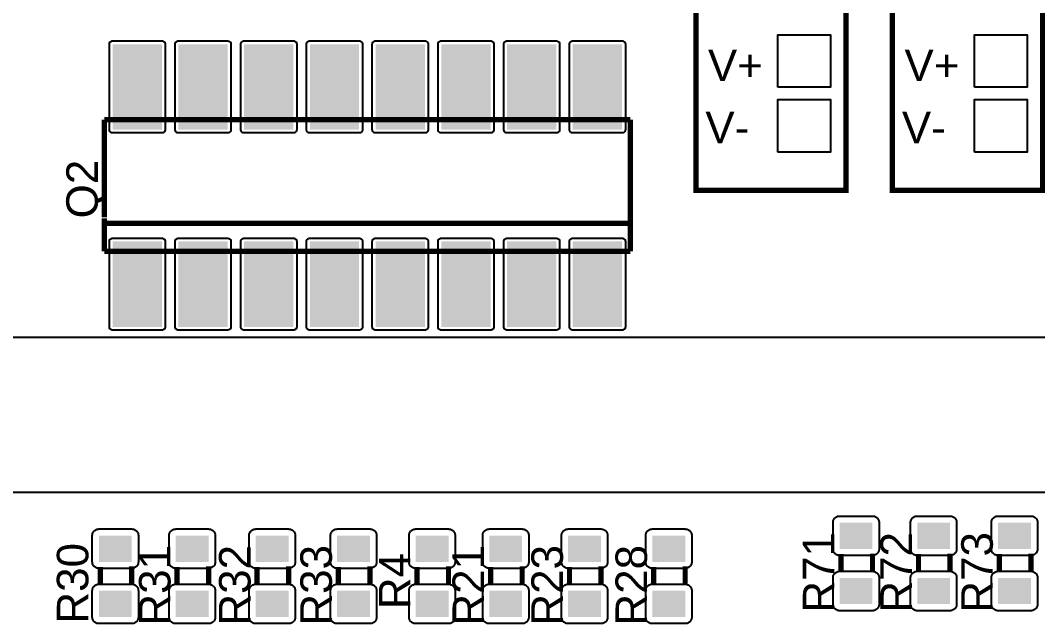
# Model space of a CAD drawing. Header units: inches. Extents: x -3.26 to 3.25, y -2.28 to 2.27.
# Drawn here: x -0.541 to 1.006, y 0.019 to 0.937 of the extents above; entities that cross this region are included whole.
import ezdxf

# ---------------------------------------------------------------- set-up
doc = ezdxf.new("R2010")
doc.units = ezdxf.units.IN
doc.layers.get('0').update_dxf_attribs({"linetype": 'CONTINUOUS'})

# ---------------------------------------------------------------- blocks, each defined once
blk = doc.blocks.new('RPAD')
blk.add_trace([(-0.5, -0.5), (-0.5, 0.5), (0.5, -0.5), (0.5, 0.5)])

msp = doc.modelspace()

# ---------------------------------------------------------------- linework, layer by layer
at = {"const_width": 0.008}
for points in [[(0.486598, 0.678343), (0.714945, 0.678343), (0.714945, 1.660909), (0.486598, 1.660909), (0.486598, 0.678343)], [(0.486598, 0.678343), (0.714945, 0.678343), (0.714945, 1.660909), (0.486598, 1.660909), (0.486598, 0.678343)], [(0.486598, 0.678343), (0.714945, 0.678343), (0.714945, 1.660909), (0.486598, 1.660909), (0.486598, 0.678343)], [(0.785598, 0.678343), (1.013945, 0.678343), (1.013945, 1.660909), (0.785598, 1.660909), (0.785598, 0.678343)], [(0.785598, 0.678343), (1.013945, 0.678343), (1.013945, 1.660909), (0.785598, 1.660909), (0.785598, 0.678343)], [(0.785598, 0.678343), (1.013945, 0.678343), (1.013945, 1.660909), (0.785598, 1.660909), (0.785598, 0.678343)], [(-0.413157, 0.637388), (-0.413157, 0.785813)], [(0.386843, 0.785813), (-0.413157, 0.785813)], [(-0.413157, 0.637388), (-0.413157, 0.785813)], [(0.386843, 0.785813), (-0.413157, 0.785813)], [(-0.413157, 0.637388), (-0.413157, 0.785813)], [(0.386843, 0.785813), (-0.413157, 0.785813)], [(0.386843, 0.585813), (0.386843, 0.785813)], [(0.386843, 0.585813), (0.386843, 0.785813)], [(0.386843, 0.585813), (0.386843, 0.785813)], [(-0.413157, 0.585813), (-0.413157, 0.635813)], [(-0.413157, 0.585813), (-0.413157, 0.635813)], [(-0.413157, 0.585813), (-0.413157, 0.635813)], [(0.39078, 0.628333), (-0.40922, 0.628333)], [(0.39078, 0.628333), (-0.40922, 0.628333)], [(0.39078, 0.628333), (-0.40922, 0.628333)], [(-0.413157, 0.585813), (0.386843, 0.585813)], [(-0.413157, 0.585813), (0.386843, 0.585813)], [(-0.413157, 0.585813), (0.386843, 0.585813)], [(0.70722, 0.098142), (0.70722, 0.125142)], [(0.70722, 0.098142), (0.70722, 0.125142)], [(0.70722, 0.098142), (0.70722, 0.125142)], [(0.75522, 0.098142), (0.75522, 0.126142)], [(0.75522, 0.098142), (0.75522, 0.126142)], [(0.75522, 0.098142), (0.75522, 0.126142)], [(0.82522, 0.098142), (0.82522, 0.125142)], [(0.82522, 0.098142), (0.82522, 0.125142)], [(0.82522, 0.098142), (0.82522, 0.125142)], [(0.87322, 0.098142), (0.87322, 0.126142)], [(0.87322, 0.098142), (0.87322, 0.126142)], [(0.87322, 0.098142), (0.87322, 0.126142)], [(0.94822, 0.098142), (0.94822, 0.125142)], [(0.94822, 0.098142), (0.94822, 0.125142)], [(0.94822, 0.098142), (0.94822, 0.125142)], [(0.99622, 0.098142), (0.99622, 0.126142)], [(0.99622, 0.098142), (0.99622, 0.126142)], [(0.99622, 0.098142), (0.99622, 0.126142)], [(-0.419559, 0.078457), (-0.419559, 0.105457)], [(-0.419559, 0.078457), (-0.419559, 0.105457)], [(-0.419559, 0.078457), (-0.419559, 0.105457)], [(-0.371559, 0.078457), (-0.371559, 0.106457)], [(-0.371559, 0.078457), (-0.371559, 0.106457)], [(-0.371559, 0.078457), (-0.371559, 0.106457)], [(-0.302646, 0.078457), (-0.302646, 0.105457)], [(-0.302646, 0.078457), (-0.302646, 0.105457)], [(-0.302646, 0.078457), (-0.302646, 0.105457)], [(-0.254646, 0.078457), (-0.254646, 0.106457)], [(-0.254646, 0.078457), (-0.254646, 0.106457)], [(-0.254646, 0.078457), (-0.254646, 0.106457)], [(-0.180921, 0.078457), (-0.180921, 0.105457)], [(-0.180921, 0.078457), (-0.180921, 0.105457)], [(-0.180921, 0.078457), (-0.180921, 0.105457)], [(-0.132921, 0.078457), (-0.132921, 0.106457)], [(-0.132921, 0.078457), (-0.132921, 0.106457)], [(-0.132921, 0.078457), (-0.132921, 0.106457)], [(-0.057134, 0.078457), (-0.057134, 0.105457)], [(-0.057134, 0.078457), (-0.057134, 0.105457)], [(-0.057134, 0.078457), (-0.057134, 0.105457)], [(-0.009134, 0.078457), (-0.009134, 0.106457)], [(-0.009134, 0.078457), (-0.009134, 0.106457)], [(-0.009134, 0.078457), (-0.009134, 0.106457)], [(0.062291, 0.078457), (0.062291, 0.105457)], [(0.062291, 0.078457), (0.062291, 0.105457)], [(0.062291, 0.078457), (0.062291, 0.105457)], [(0.110291, 0.078457), (0.110291, 0.106457)], [(0.110291, 0.078457), (0.110291, 0.106457)], [(0.110291, 0.078457), (0.110291, 0.106457)], [(0.174291, 0.078457), (0.174291, 0.105457)], [(0.174291, 0.078457), (0.174291, 0.105457)], [(0.174291, 0.078457), (0.174291, 0.105457)], [(0.222291, 0.078457), (0.222291, 0.106457)], [(0.222291, 0.078457), (0.222291, 0.106457)], [(0.222291, 0.078457), (0.222291, 0.106457)], [(0.294291, 0.078457), (0.294291, 0.105457)], [(0.294291, 0.078457), (0.294291, 0.105457)], [(0.294291, 0.078457), (0.294291, 0.105457)], [(0.342291, 0.078457), (0.342291, 0.106457)], [(0.342291, 0.078457), (0.342291, 0.106457)], [(0.342291, 0.078457), (0.342291, 0.106457)], [(0.422291, 0.078457), (0.422291, 0.105457)], [(0.422291, 0.078457), (0.422291, 0.105457)], [(0.422291, 0.078457), (0.422291, 0.105457)], [(0.470291, 0.078457), (0.470291, 0.106457)], [(0.470291, 0.078457), (0.470291, 0.106457)], [(0.470291, 0.078457), (0.470291, 0.106457)]]:
    msp.add_lwpolyline(points, dxfattribs=at)
for points in [[(0.611339, 0.835193), (0.611339, 0.915193), (0.691339, 0.915193), (0.691339, 0.835193), (0.611339, 0.835193)], [(0.910339, 0.835193), (0.910339, 0.915193), (0.990339, 0.915193), (0.990339, 0.835193), (0.910339, 0.835193)], [(-0.400657, 0.905813), (-0.325657, 0.905813), (-0.324635, 0.905713), (-0.32369, 0.905427), (-0.322839, 0.904972), (-0.322103, 0.904368), (-0.321498, 0.903631), (-0.321043, 0.902781), (-0.320757, 0.901835), (-0.320657, 0.900813), (-0.320657, 0.770813), (-0.320757, 0.769791), (-0.321043, 0.768845), (-0.321498, 0.767995), (-0.322103, 0.767258), (-0.322839, 0.766654), (-0.32369, 0.766199), (-0.324635, 0.765913), (-0.325657, 0.765813), (-0.400657, 0.765813), (-0.40168, 0.765913), (-0.402625, 0.766199), (-0.403476, 0.766654), (-0.404212, 0.767258), (-0.404817, 0.767995), (-0.405272, 0.768845), (-0.405558, 0.769791), (-0.405657, 0.770813), (-0.405657, 0.900813), (-0.405558, 0.901835), (-0.405272, 0.902781), (-0.404817, 0.903631), (-0.404212, 0.904368), (-0.403476, 0.904972), (-0.402625, 0.905427), (-0.40168, 0.905713), (-0.400657, 0.905813)], [(-0.300657, 0.905813), (-0.225657, 0.905813), (-0.224635, 0.905713), (-0.22369, 0.905427), (-0.222839, 0.904972), (-0.222103, 0.904368), (-0.221498, 0.903631), (-0.221043, 0.902781), (-0.220757, 0.901835), (-0.220657, 0.900813), (-0.220657, 0.770813), (-0.220757, 0.769791), (-0.221043, 0.768845), (-0.221498, 0.767995), (-0.222103, 0.767258), (-0.222839, 0.766654), (-0.22369, 0.766199), (-0.224635, 0.765913), (-0.225657, 0.765813), (-0.300657, 0.765813), (-0.30168, 0.765913), (-0.302625, 0.766199), (-0.303476, 0.766654), (-0.304212, 0.767258), (-0.304817, 0.767995), (-0.305272, 0.768845), (-0.305558, 0.769791), (-0.305657, 0.770813), (-0.305657, 0.900813), (-0.305558, 0.901835), (-0.305272, 0.902781), (-0.304817, 0.903631), (-0.304212, 0.904368), (-0.303476, 0.904972), (-0.302625, 0.905427), (-0.30168, 0.905713), (-0.300657, 0.905813)], [(-0.200657, 0.905813), (-0.125657, 0.905813), (-0.124635, 0.905713), (-0.12369, 0.905427), (-0.122839, 0.904972), (-0.122103, 0.904368), (-0.121498, 0.903631), (-0.121043, 0.902781), (-0.120757, 0.901835), (-0.120657, 0.900813), (-0.120657, 0.770813), (-0.120757, 0.769791), (-0.121043, 0.768845), (-0.121498, 0.767995), (-0.122103, 0.767258), (-0.122839, 0.766654), (-0.12369, 0.766199), (-0.124635, 0.765913), (-0.125657, 0.765813), (-0.200657, 0.765813), (-0.20168, 0.765913), (-0.202625, 0.766199), (-0.203476, 0.766654), (-0.204212, 0.767258), (-0.204817, 0.767995), (-0.205272, 0.768845), (-0.205558, 0.769791), (-0.205657, 0.770813), (-0.205657, 0.900813), (-0.205558, 0.901835), (-0.205272, 0.902781), (-0.204817, 0.903631), (-0.204212, 0.904368), (-0.203476, 0.904972), (-0.202625, 0.905427), (-0.20168, 0.905713), (-0.200657, 0.905813)], [(-0.100657, 0.905813), (-0.025657, 0.905813), (-0.024635, 0.905713), (-0.02369, 0.905427), (-0.022839, 0.904972), (-0.022103, 0.904368), (-0.021498, 0.903631), (-0.021043, 0.902781), (-0.020757, 0.901835), (-0.020657, 0.900813), (-0.020657, 0.770813), (-0.020757, 0.769791), (-0.021043, 0.768845), (-0.021498, 0.767995), (-0.022103, 0.767258), (-0.022839, 0.766654), (-0.02369, 0.766199), (-0.024635, 0.765913), (-0.025657, 0.765813), (-0.100657, 0.765813), (-0.10168, 0.765913), (-0.102625, 0.766199), (-0.103476, 0.766654), (-0.104212, 0.767258), (-0.104817, 0.767995), (-0.105272, 0.768845), (-0.105558, 0.769791), (-0.105657, 0.770813), (-0.105657, 0.900813), (-0.105558, 0.901835), (-0.105272, 0.902781), (-0.104817, 0.903631), (-0.104212, 0.904368), (-0.103476, 0.904972), (-0.102625, 0.905427), (-0.10168, 0.905713), (-0.100657, 0.905813)], [(-0.000657, 0.905813), (0.074343, 0.905813), (0.075365, 0.905713), (0.07631, 0.905427), (0.077161, 0.904972), (0.077897, 0.904368), (0.078502, 0.903631), (0.078957, 0.902781), (0.079243, 0.901835), (0.079343, 0.900813), (0.079343, 0.770813), (0.079243, 0.769791), (0.078957, 0.768845), (0.078502, 0.767995), (0.077897, 0.767258), (0.077161, 0.766654), (0.07631, 0.766199), (0.075365, 0.765913), (0.074343, 0.765813), (-0.000657, 0.765813), (-0.00168, 0.765913), (-0.002625, 0.766199), (-0.003476, 0.766654), (-0.004212, 0.767258), (-0.004817, 0.767995), (-0.005272, 0.768845), (-0.005558, 0.769791), (-0.005657, 0.770813), (-0.005657, 0.900813), (-0.005558, 0.901835), (-0.005272, 0.902781), (-0.004817, 0.903631), (-0.004212, 0.904368), (-0.003476, 0.904972), (-0.002625, 0.905427), (-0.00168, 0.905713), (-0.000657, 0.905813)], [(0.099343, 0.905813), (0.174343, 0.905813), (0.175365, 0.905713), (0.17631, 0.905427), (0.177161, 0.904972), (0.177897, 0.904368), (0.178502, 0.903631), (0.178957, 0.902781), (0.179243, 0.901835), (0.179343, 0.900813), (0.179343, 0.770813), (0.179243, 0.769791), (0.178957, 0.768845), (0.178502, 0.767995), (0.177897, 0.767258), (0.177161, 0.766654), (0.17631, 0.766199), (0.175365, 0.765913), (0.174343, 0.765813), (0.099343, 0.765813), (0.09832, 0.765913), (0.097375, 0.766199), (0.096524, 0.766654), (0.095788, 0.767258), (0.095183, 0.767995), (0.094728, 0.768845), (0.094442, 0.769791), (0.094343, 0.770813), (0.094343, 0.900813), (0.094442, 0.901835), (0.094728, 0.902781), (0.095183, 0.903631), (0.095788, 0.904368), (0.096524, 0.904972), (0.097375, 0.905427), (0.09832, 0.905713), (0.099343, 0.905813)], [(0.199343, 0.905813), (0.274343, 0.905813), (0.275365, 0.905713), (0.27631, 0.905427), (0.277161, 0.904972), (0.277897, 0.904368), (0.278502, 0.903631), (0.278957, 0.902781), (0.279243, 0.901835), (0.279343, 0.900813), (0.279343, 0.770813), (0.279243, 0.769791), (0.278957, 0.768845), (0.278502, 0.767995), (0.277897, 0.767258), (0.277161, 0.766654), (0.27631, 0.766199), (0.275365, 0.765913), (0.274343, 0.765813), (0.199343, 0.765813), (0.19832, 0.765913), (0.197375, 0.766199), (0.196524, 0.766654), (0.195788, 0.767258), (0.195183, 0.767995), (0.194728, 0.768845), (0.194442, 0.769791), (0.194343, 0.770813), (0.194343, 0.900813), (0.194442, 0.901835), (0.194728, 0.902781), (0.195183, 0.903631), (0.195788, 0.904368), (0.196524, 0.904972), (0.197375, 0.905427), (0.19832, 0.905713), (0.199343, 0.905813)], [(0.299343, 0.905813), (0.374343, 0.905813), (0.375365, 0.905713), (0.37631, 0.905427), (0.377161, 0.904972), (0.377897, 0.904368), (0.378502, 0.903631), (0.378957, 0.902781), (0.379243, 0.901835), (0.379343, 0.900813), (0.379343, 0.770813), (0.379243, 0.769791), (0.378957, 0.768845), (0.378502, 0.767995), (0.377897, 0.767258), (0.377161, 0.766654), (0.37631, 0.766199), (0.375365, 0.765913), (0.374343, 0.765813), (0.299343, 0.765813), (0.29832, 0.765913), (0.297375, 0.766199), (0.296524, 0.766654), (0.295788, 0.767258), (0.295183, 0.767995), (0.294728, 0.768845), (0.294442, 0.769791), (0.294343, 0.770813), (0.294343, 0.900813), (0.294442, 0.901835), (0.294728, 0.902781), (0.295183, 0.903631), (0.295788, 0.904368), (0.296524, 0.904972), (0.297375, 0.905427), (0.29832, 0.905713), (0.299343, 0.905813)], [(0.611339, 0.736768), (0.611339, 0.816768), (0.691339, 0.816768), (0.691339, 0.736768), (0.611339, 0.736768)], [(0.910339, 0.736768), (0.910339, 0.816768), (0.990339, 0.816768), (0.990339, 0.736768), (0.910339, 0.736768)], [(-0.400657, 0.605813), (-0.325657, 0.605813), (-0.324635, 0.605713), (-0.32369, 0.605427), (-0.322839, 0.604972), (-0.322103, 0.604368), (-0.321498, 0.603631), (-0.321043, 0.602781), (-0.320757, 0.601835), (-0.320657, 0.600813), (-0.320657, 0.470813), (-0.320757, 0.469791), (-0.321043, 0.468845), (-0.321498, 0.467995), (-0.322103, 0.467258), (-0.322839, 0.466654), (-0.32369, 0.466199), (-0.324635, 0.465913), (-0.325657, 0.465813), (-0.400657, 0.465813), (-0.40168, 0.465913), (-0.402625, 0.466199), (-0.403476, 0.466654), (-0.404212, 0.467258), (-0.404817, 0.467995), (-0.405272, 0.468845), (-0.405558, 0.469791), (-0.405657, 0.470813), (-0.405657, 0.600813), (-0.405558, 0.601835), (-0.405272, 0.602781), (-0.404817, 0.603631), (-0.404212, 0.604368), (-0.403476, 0.604972), (-0.402625, 0.605427), (-0.40168, 0.605713), (-0.400657, 0.605813)], [(-0.300657, 0.605813), (-0.225657, 0.605813), (-0.224635, 0.605713), (-0.22369, 0.605427), (-0.222839, 0.604972), (-0.222103, 0.604368), (-0.221498, 0.603631), (-0.221043, 0.602781), (-0.220757, 0.601835), (-0.220657, 0.600813), (-0.220657, 0.470813), (-0.220757, 0.469791), (-0.221043, 0.468845), (-0.221498, 0.467995), (-0.222103, 0.467258), (-0.222839, 0.466654), (-0.22369, 0.466199), (-0.224635, 0.465913), (-0.225657, 0.465813), (-0.300657, 0.465813), (-0.30168, 0.465913), (-0.302625, 0.466199), (-0.303476, 0.466654), (-0.304212, 0.467258), (-0.304817, 0.467995), (-0.305272, 0.468845), (-0.305558, 0.469791), (-0.305657, 0.470813), (-0.305657, 0.600813), (-0.305558, 0.601835), (-0.305272, 0.602781), (-0.304817, 0.603631), (-0.304212, 0.604368), (-0.303476, 0.604972), (-0.302625, 0.605427), (-0.30168, 0.605713), (-0.300657, 0.605813)], [(-0.200657, 0.605813), (-0.125657, 0.605813), (-0.124635, 0.605713), (-0.12369, 0.605427), (-0.122839, 0.604972), (-0.122103, 0.604368), (-0.121498, 0.603631), (-0.121043, 0.602781), (-0.120757, 0.601835), (-0.120657, 0.600813), (-0.120657, 0.470813), (-0.120757, 0.469791), (-0.121043, 0.468845), (-0.121498, 0.467995), (-0.122103, 0.467258), (-0.122839, 0.466654), (-0.12369, 0.466199), (-0.124635, 0.465913), (-0.125657, 0.465813), (-0.200657, 0.465813), (-0.20168, 0.465913), (-0.202625, 0.466199), (-0.203476, 0.466654), (-0.204212, 0.467258), (-0.204817, 0.467995), (-0.205272, 0.468845), (-0.205558, 0.469791), (-0.205657, 0.470813), (-0.205657, 0.600813), (-0.205558, 0.601835), (-0.205272, 0.602781), (-0.204817, 0.603631), (-0.204212, 0.604368), (-0.203476, 0.604972), (-0.202625, 0.605427), (-0.20168, 0.605713), (-0.200657, 0.605813)], [(-0.100657, 0.605813), (-0.025657, 0.605813), (-0.024635, 0.605713), (-0.02369, 0.605427), (-0.022839, 0.604972), (-0.022103, 0.604368), (-0.021498, 0.603631), (-0.021043, 0.602781), (-0.020757, 0.601835), (-0.020657, 0.600813), (-0.020657, 0.470813), (-0.020757, 0.469791), (-0.021043, 0.468845), (-0.021498, 0.467995), (-0.022103, 0.467258), (-0.022839, 0.466654), (-0.02369, 0.466199), (-0.024635, 0.465913), (-0.025657, 0.465813), (-0.100657, 0.465813), (-0.10168, 0.465913), (-0.102625, 0.466199), (-0.103476, 0.466654), (-0.104212, 0.467258), (-0.104817, 0.467995), (-0.105272, 0.468845), (-0.105558, 0.469791), (-0.105657, 0.470813), (-0.105657, 0.600813), (-0.105558, 0.601835), (-0.105272, 0.602781), (-0.104817, 0.603631), (-0.104212, 0.604368), (-0.103476, 0.604972), (-0.102625, 0.605427), (-0.10168, 0.605713), (-0.100657, 0.605813)], [(-0.000657, 0.605813), (0.074343, 0.605813), (0.075365, 0.605713), (0.07631, 0.605427), (0.077161, 0.604972), (0.077897, 0.604368), (0.078502, 0.603631), (0.078957, 0.602781), (0.079243, 0.601835), (0.079343, 0.600813), (0.079343, 0.470813), (0.079243, 0.469791), (0.078957, 0.468845), (0.078502, 0.467995), (0.077897, 0.467258), (0.077161, 0.466654), (0.07631, 0.466199), (0.075365, 0.465913), (0.074343, 0.465813), (-0.000657, 0.465813), (-0.00168, 0.465913), (-0.002625, 0.466199), (-0.003476, 0.466654), (-0.004212, 0.467258), (-0.004817, 0.467995), (-0.005272, 0.468845), (-0.005558, 0.469791), (-0.005657, 0.470813), (-0.005657, 0.600813), (-0.005558, 0.601835), (-0.005272, 0.602781), (-0.004817, 0.603631), (-0.004212, 0.604368), (-0.003476, 0.604972), (-0.002625, 0.605427), (-0.00168, 0.605713), (-0.000657, 0.605813)], [(0.099343, 0.605813), (0.174343, 0.605813), (0.175365, 0.605713), (0.17631, 0.605427), (0.177161, 0.604972), (0.177897, 0.604368), (0.178502, 0.603631), (0.178957, 0.602781), (0.179243, 0.601835), (0.179343, 0.600813), (0.179343, 0.470813), (0.179243, 0.469791), (0.178957, 0.468845), (0.178502, 0.467995), (0.177897, 0.467258), (0.177161, 0.466654), (0.17631, 0.466199), (0.175365, 0.465913), (0.174343, 0.465813), (0.099343, 0.465813), (0.09832, 0.465913), (0.097375, 0.466199), (0.096524, 0.466654), (0.095788, 0.467258), (0.095183, 0.467995), (0.094728, 0.468845), (0.094442, 0.469791), (0.094343, 0.470813), (0.094343, 0.600813), (0.094442, 0.601835), (0.094728, 0.602781), (0.095183, 0.603631), (0.095788, 0.604368), (0.096524, 0.604972), (0.097375, 0.605427), (0.09832, 0.605713), (0.099343, 0.605813)], [(0.199343, 0.605813), (0.274343, 0.605813), (0.275365, 0.605713), (0.27631, 0.605427), (0.277161, 0.604972), (0.277897, 0.604368), (0.278502, 0.603631), (0.278957, 0.602781), (0.279243, 0.601835), (0.279343, 0.600813), (0.279343, 0.470813), (0.279243, 0.469791), (0.278957, 0.468845), (0.278502, 0.467995), (0.277897, 0.467258), (0.277161, 0.466654), (0.27631, 0.466199), (0.275365, 0.465913), (0.274343, 0.465813), (0.199343, 0.465813), (0.19832, 0.465913), (0.197375, 0.466199), (0.196524, 0.466654), (0.195788, 0.467258), (0.195183, 0.467995), (0.194728, 0.468845), (0.194442, 0.469791), (0.194343, 0.470813), (0.194343, 0.600813), (0.194442, 0.601835), (0.194728, 0.602781), (0.195183, 0.603631), (0.195788, 0.604368), (0.196524, 0.604972), (0.197375, 0.605427), (0.19832, 0.605713), (0.199343, 0.605813)], [(0.299343, 0.605813), (0.374343, 0.605813), (0.375365, 0.605713), (0.37631, 0.605427), (0.377161, 0.604972), (0.377897, 0.604368), (0.378502, 0.603631), (0.378957, 0.602781), (0.379243, 0.601835), (0.379343, 0.600813), (0.379343, 0.470813), (0.379243, 0.469791), (0.378957, 0.468845), (0.378502, 0.467995), (0.377897, 0.467258), (0.377161, 0.466654), (0.37631, 0.466199), (0.375365, 0.465913), (0.374343, 0.465813), (0.299343, 0.465813), (0.29832, 0.465913), (0.297375, 0.466199), (0.296524, 0.466654), (0.295788, 0.467258), (0.295183, 0.467995), (0.294728, 0.468845), (0.294442, 0.469791), (0.294343, 0.470813), (0.294343, 0.600813), (0.294442, 0.601835), (0.294728, 0.602781), (0.295183, 0.603631), (0.295788, 0.604368), (0.296524, 0.604972), (0.297375, 0.605427), (0.29832, 0.605713), (0.299343, 0.605813)], [(0.69522, 0.133142), (0.69522, 0.173142), (0.695271, 0.174181), (0.695419, 0.175186), (0.695661, 0.176153), (0.695992, 0.177077), (0.696407, 0.177954), (0.696902, 0.178778), (0.697471, 0.179545), (0.698111, 0.180251), (0.698817, 0.180891), (0.699585, 0.181461), (0.700409, 0.181955), (0.701285, 0.18237), (0.702209, 0.182701), (0.703176, 0.182943), (0.704181, 0.183091), (0.70522, 0.183142), (0.75522, 0.183142), (0.75626, 0.183091), (0.757265, 0.182943), (0.758232, 0.182701), (0.759156, 0.18237), (0.760032, 0.181955), (0.760856, 0.181461), (0.761624, 0.180891), (0.76233, 0.180251), (0.76297, 0.179545), (0.763539, 0.178778), (0.764034, 0.177954), (0.764449, 0.177077), (0.76478, 0.176153), (0.765022, 0.175186), (0.76517, 0.174181), (0.76522, 0.173142), (0.76522, 0.133142), (0.76517, 0.132102), (0.765022, 0.131097), (0.76478, 0.13013), (0.764449, 0.129206), (0.764034, 0.12833), (0.763539, 0.127506), (0.76297, 0.126738), (0.76233, 0.126032), (0.761624, 0.125392), (0.760856, 0.124823), (0.760032, 0.124328), (0.759156, 0.123913), (0.758232, 0.123583), (0.757265, 0.123341), (0.75626, 0.123192), (0.75522, 0.123142), (0.70522, 0.123142), (0.704181, 0.123192), (0.703176, 0.123341), (0.702209, 0.123583), (0.701285, 0.123913), (0.700409, 0.124328), (0.699585, 0.124823), (0.698817, 0.125392), (0.698111, 0.126032), (0.697471, 0.126738), (0.696902, 0.127506), (0.696407, 0.12833), (0.695992, 0.129206), (0.695661, 0.13013), (0.695419, 0.131097), (0.695271, 0.132102), (0.69522, 0.133142)], [(0.81322, 0.133142), (0.81322, 0.173142), (0.813271, 0.174181), (0.813419, 0.175186), (0.813661, 0.176153), (0.813992, 0.177077), (0.814407, 0.177954), (0.814902, 0.178778), (0.815471, 0.179545), (0.816111, 0.180251), (0.816817, 0.180891), (0.817585, 0.181461), (0.818409, 0.181955), (0.819285, 0.18237), (0.820209, 0.182701), (0.821176, 0.182943), (0.822181, 0.183091), (0.82322, 0.183142), (0.87322, 0.183142), (0.87426, 0.183091), (0.875265, 0.182943), (0.876232, 0.182701), (0.877156, 0.18237), (0.878032, 0.181955), (0.878856, 0.181461), (0.879624, 0.180891), (0.88033, 0.180251), (0.88097, 0.179545), (0.881539, 0.178778), (0.882034, 0.177954), (0.882449, 0.177077), (0.88278, 0.176153), (0.883022, 0.175186), (0.88317, 0.174181), (0.88322, 0.173142), (0.88322, 0.133142), (0.88317, 0.132102), (0.883022, 0.131097), (0.88278, 0.13013), (0.882449, 0.129206), (0.882034, 0.12833), (0.881539, 0.127506), (0.88097, 0.126738), (0.88033, 0.126032), (0.879624, 0.125392), (0.878856, 0.124823), (0.878032, 0.124328), (0.877156, 0.123913), (0.876232, 0.123583), (0.875265, 0.123341), (0.87426, 0.123192), (0.87322, 0.123142), (0.82322, 0.123142), (0.822181, 0.123192), (0.821176, 0.123341), (0.820209, 0.123583), (0.819285, 0.123913), (0.818409, 0.124328), (0.817585, 0.124823), (0.816817, 0.125392), (0.816111, 0.126032), (0.815471, 0.126738), (0.814902, 0.127506), (0.814407, 0.12833), (0.813992, 0.129206), (0.813661, 0.13013), (0.813419, 0.131097), (0.813271, 0.132102), (0.81322, 0.133142)], [(0.93622, 0.133142), (0.93622, 0.173142), (0.936271, 0.174181), (0.936419, 0.175186), (0.936661, 0.176153), (0.936992, 0.177077), (0.937407, 0.177954), (0.937902, 0.178778), (0.938471, 0.179545), (0.939111, 0.180251), (0.939817, 0.180891), (0.940585, 0.181461), (0.941409, 0.181955), (0.942285, 0.18237), (0.943209, 0.182701), (0.944176, 0.182943), (0.945181, 0.183091), (0.94622, 0.183142), (0.99622, 0.183142), (0.99726, 0.183091), (0.998265, 0.182943), (0.999232, 0.182701), (1.000156, 0.18237), (1.001032, 0.181955), (1.001856, 0.181461), (1.002624, 0.180891), (1.00333, 0.180251), (1.00397, 0.179545), (1.004539, 0.178778), (1.005034, 0.177954), (1.005449, 0.177077), (1.00578, 0.176153), (1.006022, 0.175186), (1.00617, 0.174181), (1.00622, 0.173142), (1.00622, 0.133142), (1.00617, 0.132102), (1.006022, 0.131097), (1.00578, 0.13013), (1.005449, 0.129206), (1.005034, 0.12833), (1.004539, 0.127506), (1.00397, 0.126738), (1.00333, 0.126032), (1.002624, 0.125392), (1.001856, 0.124823), (1.001032, 0.124328), (1.000156, 0.123913), (0.999232, 0.123583), (0.998265, 0.123341), (0.99726, 0.123192), (0.99622, 0.123142), (0.94622, 0.123142), (0.945181, 0.123192), (0.944176, 0.123341), (0.943209, 0.123583), (0.942285, 0.123913), (0.941409, 0.124328), (0.940585, 0.124823), (0.939817, 0.125392), (0.939111, 0.126032), (0.938471, 0.126738), (0.937902, 0.127506), (0.937407, 0.12833), (0.936992, 0.129206), (0.936661, 0.13013), (0.936419, 0.131097), (0.936271, 0.132102), (0.93622, 0.133142)], [(-0.431559, 0.113457), (-0.431559, 0.153457), (-0.431509, 0.154496), (-0.43136, 0.155501), (-0.431118, 0.156468), (-0.430787, 0.157392), (-0.430373, 0.158269), (-0.429878, 0.159093), (-0.429309, 0.15986), (-0.428669, 0.160566), (-0.427962, 0.161206), (-0.427195, 0.161776), (-0.426371, 0.16227), (-0.425494, 0.162685), (-0.42457, 0.163016), (-0.423604, 0.163258), (-0.422598, 0.163406), (-0.421559, 0.163457), (-0.371559, 0.163457), (-0.37052, 0.163406), (-0.369515, 0.163258), (-0.368548, 0.163016), (-0.367624, 0.162685), (-0.366747, 0.16227), (-0.365923, 0.161776), (-0.365156, 0.161206), (-0.36445, 0.160566), (-0.363809, 0.15986), (-0.36324, 0.159093), (-0.362745, 0.158269), (-0.362331, 0.157392), (-0.362, 0.156468), (-0.361758, 0.155501), (-0.361609, 0.154496), (-0.361559, 0.153457), (-0.361559, 0.113457), (-0.361609, 0.112417), (-0.361758, 0.111412), (-0.362, 0.110445), (-0.362331, 0.109521), (-0.362745, 0.108645), (-0.36324, 0.107821), (-0.363809, 0.107053), (-0.36445, 0.106347), (-0.365156, 0.105707), (-0.365923, 0.105138), (-0.366747, 0.104643), (-0.367624, 0.104228), (-0.368548, 0.103898), (-0.369515, 0.103656), (-0.37052, 0.103507), (-0.371559, 0.103457), (-0.421559, 0.103457), (-0.422598, 0.103507), (-0.423604, 0.103656), (-0.42457, 0.103898), (-0.425494, 0.104228), (-0.426371, 0.104643), (-0.427195, 0.105138), (-0.427962, 0.105707), (-0.428669, 0.106347), (-0.429309, 0.107053), (-0.429878, 0.107821), (-0.430373, 0.108645), (-0.430787, 0.109521), (-0.431118, 0.110445), (-0.43136, 0.111412), (-0.431509, 0.112417), (-0.431559, 0.113457)], [(-0.314646, 0.113457), (-0.314646, 0.153457), (-0.314595, 0.154496), (-0.314447, 0.155501), (-0.314205, 0.156468), (-0.313874, 0.157392), (-0.313459, 0.158269), (-0.312965, 0.159093), (-0.312395, 0.15986), (-0.311755, 0.160566), (-0.311049, 0.161206), (-0.310281, 0.161776), (-0.309457, 0.16227), (-0.308581, 0.162685), (-0.307657, 0.163016), (-0.30669, 0.163258), (-0.305685, 0.163406), (-0.304646, 0.163457), (-0.254646, 0.163457), (-0.253606, 0.163406), (-0.252601, 0.163258), (-0.251634, 0.163016), (-0.25071, 0.162685), (-0.249834, 0.16227), (-0.24901, 0.161776), (-0.248243, 0.161206), (-0.247536, 0.160566), (-0.246896, 0.15986), (-0.246327, 0.159093), (-0.245832, 0.158269), (-0.245417, 0.157392), (-0.245087, 0.156468), (-0.244844, 0.155501), (-0.244696, 0.154496), (-0.244646, 0.153457), (-0.244646, 0.113457), (-0.244696, 0.112417), (-0.244844, 0.111412), (-0.245087, 0.110445), (-0.245417, 0.109521), (-0.245832, 0.108645), (-0.246327, 0.107821), (-0.246896, 0.107053), (-0.247536, 0.106347), (-0.248243, 0.105707), (-0.24901, 0.105138), (-0.249834, 0.104643), (-0.25071, 0.104228), (-0.251634, 0.103898), (-0.252601, 0.103656), (-0.253606, 0.103507), (-0.254646, 0.103457), (-0.304646, 0.103457), (-0.305685, 0.103507), (-0.30669, 0.103656), (-0.307657, 0.103898), (-0.308581, 0.104228), (-0.309457, 0.104643), (-0.310281, 0.105138), (-0.311049, 0.105707), (-0.311755, 0.106347), (-0.312395, 0.107053), (-0.312965, 0.107821), (-0.313459, 0.108645), (-0.313874, 0.109521), (-0.314205, 0.110445), (-0.314447, 0.111412), (-0.314595, 0.112417), (-0.314646, 0.113457)], [(-0.192921, 0.113457), (-0.192921, 0.153457), (-0.192871, 0.154496), (-0.192722, 0.155501), (-0.19248, 0.156468), (-0.19215, 0.157392), (-0.191735, 0.158269), (-0.19124, 0.159093), (-0.190671, 0.15986), (-0.190031, 0.160566), (-0.189324, 0.161206), (-0.188557, 0.161776), (-0.187733, 0.16227), (-0.186857, 0.162685), (-0.185933, 0.163016), (-0.184966, 0.163258), (-0.183961, 0.163406), (-0.182921, 0.163457), (-0.132921, 0.163457), (-0.131882, 0.163406), (-0.130877, 0.163258), (-0.12991, 0.163016), (-0.128986, 0.162685), (-0.128109, 0.16227), (-0.127285, 0.161776), (-0.126518, 0.161206), (-0.125812, 0.160566), (-0.125172, 0.15986), (-0.124602, 0.159093), (-0.124107, 0.158269), (-0.123693, 0.157392), (-0.123362, 0.156468), (-0.12312, 0.155501), (-0.122972, 0.154496), (-0.122921, 0.153457), (-0.122921, 0.113457), (-0.122972, 0.112417), (-0.12312, 0.111412), (-0.123362, 0.110445), (-0.123693, 0.109521), (-0.124107, 0.108645), (-0.124602, 0.107821), (-0.125172, 0.107053), (-0.125812, 0.106347), (-0.126518, 0.105707), (-0.127285, 0.105138), (-0.128109, 0.104643), (-0.128986, 0.104228), (-0.12991, 0.103898), (-0.130877, 0.103656), (-0.131882, 0.103507), (-0.132921, 0.103457), (-0.182921, 0.103457), (-0.183961, 0.103507), (-0.184966, 0.103656), (-0.185933, 0.103898), (-0.186857, 0.104228), (-0.187733, 0.104643), (-0.188557, 0.105138), (-0.189324, 0.105707), (-0.190031, 0.106347), (-0.190671, 0.107053), (-0.19124, 0.107821), (-0.191735, 0.108645), (-0.19215, 0.109521), (-0.19248, 0.110445), (-0.192722, 0.111412), (-0.192871, 0.112417), (-0.192921, 0.113457)], [(-0.069134, 0.113457), (-0.069134, 0.153457), (-0.069083, 0.154496), (-0.068935, 0.155501), (-0.068693, 0.156468), (-0.068362, 0.157392), (-0.067948, 0.158269), (-0.067453, 0.159093), (-0.066883, 0.15986), (-0.066243, 0.160566), (-0.065537, 0.161206), (-0.06477, 0.161776), (-0.063946, 0.16227), (-0.063069, 0.162685), (-0.062145, 0.163016), (-0.061178, 0.163258), (-0.060173, 0.163406), (-0.059134, 0.163457), (-0.009134, 0.163457), (-0.008094, 0.163406), (-0.007089, 0.163258), (-0.006122, 0.163016), (-0.005198, 0.162685), (-0.004322, 0.16227), (-0.003498, 0.161776), (-0.002731, 0.161206), (-0.002024, 0.160566), (-0.001384, 0.15986), (-0.000815, 0.159093), (-0.00032, 0.158269), (0.000094, 0.157392), (0.000425, 0.156468), (0.000667, 0.155501), (0.000816, 0.154496), (0.000866, 0.153457), (0.000866, 0.113457), (0.000816, 0.112417), (0.000667, 0.111412), (0.000425, 0.110445), (0.000094, 0.109521), (-0.00032, 0.108645), (-0.000815, 0.107821), (-0.001384, 0.107053), (-0.002024, 0.106347), (-0.002731, 0.105707), (-0.003498, 0.105138), (-0.004322, 0.104643), (-0.005198, 0.104228), (-0.006122, 0.103898), (-0.007089, 0.103656), (-0.008094, 0.103507), (-0.009134, 0.103457), (-0.059134, 0.103457), (-0.060173, 0.103507), (-0.061178, 0.103656), (-0.062145, 0.103898), (-0.063069, 0.104228), (-0.063946, 0.104643), (-0.06477, 0.105138), (-0.065537, 0.105707), (-0.066243, 0.106347), (-0.066883, 0.107053), (-0.067453, 0.107821), (-0.067948, 0.108645), (-0.068362, 0.109521), (-0.068693, 0.110445), (-0.068935, 0.111412), (-0.069083, 0.112417), (-0.069134, 0.113457)], [(0.050291, 0.113457), (0.050291, 0.153457), (0.050342, 0.154496), (0.05049, 0.155501), (0.050732, 0.156468), (0.051063, 0.157392), (0.051478, 0.158269), (0.051972, 0.159093), (0.052542, 0.15986), (0.053182, 0.160566), (0.053888, 0.161206), (0.054656, 0.161776), (0.05548, 0.16227), (0.056356, 0.162685), (0.05728, 0.163016), (0.058247, 0.163258), (0.059252, 0.163406), (0.060291, 0.163457), (0.110291, 0.163457), (0.111331, 0.163406), (0.112336, 0.163258), (0.113303, 0.163016), (0.114227, 0.162685), (0.115103, 0.16227), (0.115927, 0.161776), (0.116694, 0.161206), (0.117401, 0.160566), (0.118041, 0.15986), (0.11861, 0.159093), (0.119105, 0.158269), (0.11952, 0.157392), (0.11985, 0.156468), (0.120093, 0.155501), (0.120241, 0.154496), (0.120291, 0.153457), (0.120291, 0.113457), (0.120241, 0.112417), (0.120093, 0.111412), (0.11985, 0.110445), (0.11952, 0.109521), (0.119105, 0.108645), (0.11861, 0.107821), (0.118041, 0.107053), (0.117401, 0.106347), (0.116694, 0.105707), (0.115927, 0.105138), (0.115103, 0.104643), (0.114227, 0.104228), (0.113303, 0.103898), (0.112336, 0.103656), (0.111331, 0.103507), (0.110291, 0.103457), (0.060291, 0.103457), (0.059252, 0.103507), (0.058247, 0.103656), (0.05728, 0.103898), (0.056356, 0.104228), (0.05548, 0.104643), (0.054656, 0.105138), (0.053888, 0.105707), (0.053182, 0.106347), (0.052542, 0.107053), (0.051972, 0.107821), (0.051478, 0.108645), (0.051063, 0.109521), (0.050732, 0.110445), (0.05049, 0.111412), (0.050342, 0.112417), (0.050291, 0.113457)], [(0.162291, 0.113457), (0.162291, 0.153457), (0.162342, 0.154496), (0.16249, 0.155501), (0.162732, 0.156468), (0.163063, 0.157392), (0.163478, 0.158269), (0.163972, 0.159093), (0.164542, 0.15986), (0.165182, 0.160566), (0.165888, 0.161206), (0.166656, 0.161776), (0.16748, 0.16227), (0.168356, 0.162685), (0.16928, 0.163016), (0.170247, 0.163258), (0.171252, 0.163406), (0.172291, 0.163457), (0.222291, 0.163457), (0.223331, 0.163406), (0.224336, 0.163258), (0.225303, 0.163016), (0.226227, 0.162685), (0.227103, 0.16227), (0.227927, 0.161776), (0.228694, 0.161206), (0.229401, 0.160566), (0.230041, 0.15986), (0.23061, 0.159093), (0.231105, 0.158269), (0.23152, 0.157392), (0.23185, 0.156468), (0.232093, 0.155501), (0.232241, 0.154496), (0.232291, 0.153457), (0.232291, 0.113457), (0.232241, 0.112417), (0.232093, 0.111412), (0.23185, 0.110445), (0.23152, 0.109521), (0.231105, 0.108645), (0.23061, 0.107821), (0.230041, 0.107053), (0.229401, 0.106347), (0.228694, 0.105707), (0.227927, 0.105138), (0.227103, 0.104643), (0.226227, 0.104228), (0.225303, 0.103898), (0.224336, 0.103656), (0.223331, 0.103507), (0.222291, 0.103457), (0.172291, 0.103457), (0.171252, 0.103507), (0.170247, 0.103656), (0.16928, 0.103898), (0.168356, 0.104228), (0.16748, 0.104643), (0.166656, 0.105138), (0.165888, 0.105707), (0.165182, 0.106347), (0.164542, 0.107053), (0.163972, 0.107821), (0.163478, 0.108645), (0.163063, 0.109521), (0.162732, 0.110445), (0.16249, 0.111412), (0.162342, 0.112417), (0.162291, 0.113457)], [(0.282291, 0.113457), (0.282291, 0.153457), (0.282342, 0.154496), (0.28249, 0.155501), (0.282732, 0.156468), (0.283063, 0.157392), (0.283478, 0.158269), (0.283972, 0.159093), (0.284542, 0.15986), (0.285182, 0.160566), (0.285888, 0.161206), (0.286656, 0.161776), (0.28748, 0.16227), (0.288356, 0.162685), (0.28928, 0.163016), (0.290247, 0.163258), (0.291252, 0.163406), (0.292291, 0.163457), (0.342291, 0.163457), (0.343331, 0.163406), (0.344336, 0.163258), (0.345303, 0.163016), (0.346227, 0.162685), (0.347103, 0.16227), (0.347927, 0.161776), (0.348694, 0.161206), (0.349401, 0.160566), (0.350041, 0.15986), (0.35061, 0.159093), (0.351105, 0.158269), (0.35152, 0.157392), (0.35185, 0.156468), (0.352093, 0.155501), (0.352241, 0.154496), (0.352291, 0.153457), (0.352291, 0.113457), (0.352241, 0.112417), (0.352093, 0.111412), (0.35185, 0.110445), (0.35152, 0.109521), (0.351105, 0.108645), (0.35061, 0.107821), (0.350041, 0.107053), (0.349401, 0.106347), (0.348694, 0.105707), (0.347927, 0.105138), (0.347103, 0.104643), (0.346227, 0.104228), (0.345303, 0.103898), (0.344336, 0.103656), (0.343331, 0.103507), (0.342291, 0.103457), (0.292291, 0.103457), (0.291252, 0.103507), (0.290247, 0.103656), (0.28928, 0.103898), (0.288356, 0.104228), (0.28748, 0.104643), (0.286656, 0.105138), (0.285888, 0.105707), (0.285182, 0.106347), (0.284542, 0.107053), (0.283972, 0.107821), (0.283478, 0.108645), (0.283063, 0.109521), (0.282732, 0.110445), (0.28249, 0.111412), (0.282342, 0.112417), (0.282291, 0.113457)], [(0.410291, 0.113457), (0.410291, 0.153457), (0.410342, 0.154496), (0.41049, 0.155501), (0.410732, 0.156468), (0.411063, 0.157392), (0.411478, 0.158269), (0.411972, 0.159093), (0.412542, 0.15986), (0.413182, 0.160566), (0.413888, 0.161206), (0.414656, 0.161776), (0.41548, 0.16227), (0.416356, 0.162685), (0.41728, 0.163016), (0.418247, 0.163258), (0.419252, 0.163406), (0.420291, 0.163457), (0.470291, 0.163457), (0.471331, 0.163406), (0.472336, 0.163258), (0.473303, 0.163016), (0.474227, 0.162685), (0.475103, 0.16227), (0.475927, 0.161776), (0.476694, 0.161206), (0.477401, 0.160566), (0.478041, 0.15986), (0.47861, 0.159093), (0.479105, 0.158269), (0.47952, 0.157392), (0.47985, 0.156468), (0.480093, 0.155501), (0.480241, 0.154496), (0.480291, 0.153457), (0.480291, 0.113457), (0.480241, 0.112417), (0.480093, 0.111412), (0.47985, 0.110445), (0.47952, 0.109521), (0.479105, 0.108645), (0.47861, 0.107821), (0.478041, 0.107053), (0.477401, 0.106347), (0.476694, 0.105707), (0.475927, 0.105138), (0.475103, 0.104643), (0.474227, 0.104228), (0.473303, 0.103898), (0.472336, 0.103656), (0.471331, 0.103507), (0.470291, 0.103457), (0.420291, 0.103457), (0.419252, 0.103507), (0.418247, 0.103656), (0.41728, 0.103898), (0.416356, 0.104228), (0.41548, 0.104643), (0.414656, 0.105138), (0.413888, 0.105707), (0.413182, 0.106347), (0.412542, 0.107053), (0.411972, 0.107821), (0.411478, 0.108645), (0.411063, 0.109521), (0.410732, 0.110445), (0.41049, 0.111412), (0.410342, 0.112417), (0.410291, 0.113457)], [(0.69522, 0.049142), (0.69522, 0.089142), (0.695271, 0.090181), (0.695419, 0.091186), (0.695661, 0.092153), (0.695992, 0.093077), (0.696407, 0.093954), (0.696902, 0.094778), (0.697471, 0.095545), (0.698111, 0.096251), (0.698817, 0.096891), (0.699585, 0.097461), (0.700409, 0.097955), (0.701285, 0.09837), (0.702209, 0.098701), (0.703176, 0.098943), (0.704181, 0.099091), (0.70522, 0.099142), (0.75522, 0.099142), (0.75626, 0.099091), (0.757265, 0.098943), (0.758232, 0.098701), (0.759156, 0.09837), (0.760032, 0.097955), (0.760856, 0.097461), (0.761624, 0.096891), (0.76233, 0.096251), (0.76297, 0.095545), (0.763539, 0.094778), (0.764034, 0.093954), (0.764449, 0.093077), (0.76478, 0.092153), (0.765022, 0.091186), (0.76517, 0.090181), (0.76522, 0.089142), (0.76522, 0.049142), (0.76517, 0.048102), (0.765022, 0.047097), (0.76478, 0.04613), (0.764449, 0.045206), (0.764034, 0.04433), (0.763539, 0.043506), (0.76297, 0.042738), (0.76233, 0.042032), (0.761624, 0.041392), (0.760856, 0.040823), (0.760032, 0.040328), (0.759156, 0.039913), (0.758232, 0.039583), (0.757265, 0.039341), (0.75626, 0.039192), (0.75522, 0.039142), (0.70522, 0.039142), (0.704181, 0.039192), (0.703176, 0.039341), (0.702209, 0.039583), (0.701285, 0.039913), (0.700409, 0.040328), (0.699585, 0.040823), (0.698817, 0.041392), (0.698111, 0.042032), (0.697471, 0.042738), (0.696902, 0.043506), (0.696407, 0.04433), (0.695992, 0.045206), (0.695661, 0.04613), (0.695419, 0.047097), (0.695271, 0.048102), (0.69522, 0.049142)], [(0.81322, 0.049142), (0.81322, 0.089142), (0.813271, 0.090181), (0.813419, 0.091186), (0.813661, 0.092153), (0.813992, 0.093077), (0.814407, 0.093954), (0.814902, 0.094778), (0.815471, 0.095545), (0.816111, 0.096251), (0.816817, 0.096891), (0.817585, 0.097461), (0.818409, 0.097955), (0.819285, 0.09837), (0.820209, 0.098701), (0.821176, 0.098943), (0.822181, 0.099091), (0.82322, 0.099142), (0.87322, 0.099142), (0.87426, 0.099091), (0.875265, 0.098943), (0.876232, 0.098701), (0.877156, 0.09837), (0.878032, 0.097955), (0.878856, 0.097461), (0.879624, 0.096891), (0.88033, 0.096251), (0.88097, 0.095545), (0.881539, 0.094778), (0.882034, 0.093954), (0.882449, 0.093077), (0.88278, 0.092153), (0.883022, 0.091186), (0.88317, 0.090181), (0.88322, 0.089142), (0.88322, 0.049142), (0.88317, 0.048102), (0.883022, 0.047097), (0.88278, 0.04613), (0.882449, 0.045206), (0.882034, 0.04433), (0.881539, 0.043506), (0.88097, 0.042738), (0.88033, 0.042032), (0.879624, 0.041392), (0.878856, 0.040823), (0.878032, 0.040328), (0.877156, 0.039913), (0.876232, 0.039583), (0.875265, 0.039341), (0.87426, 0.039192), (0.87322, 0.039142), (0.82322, 0.039142), (0.822181, 0.039192), (0.821176, 0.039341), (0.820209, 0.039583), (0.819285, 0.039913), (0.818409, 0.040328), (0.817585, 0.040823), (0.816817, 0.041392), (0.816111, 0.042032), (0.815471, 0.042738), (0.814902, 0.043506), (0.814407, 0.04433), (0.813992, 0.045206), (0.813661, 0.04613), (0.813419, 0.047097), (0.813271, 0.048102), (0.81322, 0.049142)], [(0.93622, 0.049142), (0.93622, 0.089142), (0.936271, 0.090181), (0.936419, 0.091186), (0.936661, 0.092153), (0.936992, 0.093077), (0.937407, 0.093954), (0.937902, 0.094778), (0.938471, 0.095545), (0.939111, 0.096251), (0.939817, 0.096891), (0.940585, 0.097461), (0.941409, 0.097955), (0.942285, 0.09837), (0.943209, 0.098701), (0.944176, 0.098943), (0.945181, 0.099091), (0.94622, 0.099142), (0.99622, 0.099142), (0.99726, 0.099091), (0.998265, 0.098943), (0.999232, 0.098701), (1.000156, 0.09837), (1.001032, 0.097955), (1.001856, 0.097461), (1.002624, 0.096891), (1.00333, 0.096251), (1.00397, 0.095545), (1.004539, 0.094778), (1.005034, 0.093954), (1.005449, 0.093077), (1.00578, 0.092153), (1.006022, 0.091186), (1.00617, 0.090181), (1.00622, 0.089142), (1.00622, 0.049142), (1.00617, 0.048102), (1.006022, 0.047097), (1.00578, 0.04613), (1.005449, 0.045206), (1.005034, 0.04433), (1.004539, 0.043506), (1.00397, 0.042738), (1.00333, 0.042032), (1.002624, 0.041392), (1.001856, 0.040823), (1.001032, 0.040328), (1.000156, 0.039913), (0.999232, 0.039583), (0.998265, 0.039341), (0.99726, 0.039192), (0.99622, 0.039142), (0.94622, 0.039142), (0.945181, 0.039192), (0.944176, 0.039341), (0.943209, 0.039583), (0.942285, 0.039913), (0.941409, 0.040328), (0.940585, 0.040823), (0.939817, 0.041392), (0.939111, 0.042032), (0.938471, 0.042738), (0.937902, 0.043506), (0.937407, 0.04433), (0.936992, 0.045206), (0.936661, 0.04613), (0.936419, 0.047097), (0.936271, 0.048102), (0.93622, 0.049142)], [(-0.431559, 0.029457), (-0.431559, 0.069457), (-0.431509, 0.070496), (-0.43136, 0.071501), (-0.431118, 0.072468), (-0.430787, 0.073392), (-0.430373, 0.074269), (-0.429878, 0.075093), (-0.429309, 0.07586), (-0.428669, 0.076566), (-0.427962, 0.077206), (-0.427195, 0.077776), (-0.426371, 0.07827), (-0.425494, 0.078685), (-0.42457, 0.079016), (-0.423604, 0.079258), (-0.422598, 0.079406), (-0.421559, 0.079457), (-0.371559, 0.079457), (-0.37052, 0.079406), (-0.369515, 0.079258), (-0.368548, 0.079016), (-0.367624, 0.078685), (-0.366747, 0.07827), (-0.365923, 0.077776), (-0.365156, 0.077206), (-0.36445, 0.076566), (-0.363809, 0.07586), (-0.36324, 0.075093), (-0.362745, 0.074269), (-0.362331, 0.073392), (-0.362, 0.072468), (-0.361758, 0.071501), (-0.361609, 0.070496), (-0.361559, 0.069457), (-0.361559, 0.029457), (-0.361609, 0.028417), (-0.361758, 0.027412), (-0.362, 0.026445), (-0.362331, 0.025521), (-0.362745, 0.024645), (-0.36324, 0.023821), (-0.363809, 0.023053), (-0.36445, 0.022347), (-0.365156, 0.021707), (-0.365923, 0.021138), (-0.366747, 0.020643), (-0.367624, 0.020228), (-0.368548, 0.019898), (-0.369515, 0.019656), (-0.37052, 0.019507), (-0.371559, 0.019457), (-0.421559, 0.019457), (-0.422598, 0.019507), (-0.423604, 0.019656), (-0.42457, 0.019898), (-0.425494, 0.020228), (-0.426371, 0.020643), (-0.427195, 0.021138), (-0.427962, 0.021707), (-0.428669, 0.022347), (-0.429309, 0.023053), (-0.429878, 0.023821), (-0.430373, 0.024645), (-0.430787, 0.025521), (-0.431118, 0.026445), (-0.43136, 0.027412), (-0.431509, 0.028417), (-0.431559, 0.029457)], [(-0.314646, 0.029457), (-0.314646, 0.069457), (-0.314595, 0.070496), (-0.314447, 0.071501), (-0.314205, 0.072468), (-0.313874, 0.073392), (-0.313459, 0.074269), (-0.312965, 0.075093), (-0.312395, 0.07586), (-0.311755, 0.076566), (-0.311049, 0.077206), (-0.310281, 0.077776), (-0.309457, 0.07827), (-0.308581, 0.078685), (-0.307657, 0.079016), (-0.30669, 0.079258), (-0.305685, 0.079406), (-0.304646, 0.079457), (-0.254646, 0.079457), (-0.253606, 0.079406), (-0.252601, 0.079258), (-0.251634, 0.079016), (-0.25071, 0.078685), (-0.249834, 0.07827), (-0.24901, 0.077776), (-0.248243, 0.077206), (-0.247536, 0.076566), (-0.246896, 0.07586), (-0.246327, 0.075093), (-0.245832, 0.074269), (-0.245417, 0.073392), (-0.245087, 0.072468), (-0.244844, 0.071501), (-0.244696, 0.070496), (-0.244646, 0.069457), (-0.244646, 0.029457), (-0.244696, 0.028417), (-0.244844, 0.027412), (-0.245087, 0.026445), (-0.245417, 0.025521), (-0.245832, 0.024645), (-0.246327, 0.023821), (-0.246896, 0.023053), (-0.247536, 0.022347), (-0.248243, 0.021707), (-0.24901, 0.021138), (-0.249834, 0.020643), (-0.25071, 0.020228), (-0.251634, 0.019898), (-0.252601, 0.019656), (-0.253606, 0.019507), (-0.254646, 0.019457), (-0.304646, 0.019457), (-0.305685, 0.019507), (-0.30669, 0.019656), (-0.307657, 0.019898), (-0.308581, 0.020228), (-0.309457, 0.020643), (-0.310281, 0.021138), (-0.311049, 0.021707), (-0.311755, 0.022347), (-0.312395, 0.023053), (-0.312965, 0.023821), (-0.313459, 0.024645), (-0.313874, 0.025521), (-0.314205, 0.026445), (-0.314447, 0.027412), (-0.314595, 0.028417), (-0.314646, 0.029457)], [(-0.192921, 0.029457), (-0.192921, 0.069457), (-0.192871, 0.070496), (-0.192722, 0.071501), (-0.19248, 0.072468), (-0.19215, 0.073392), (-0.191735, 0.074269), (-0.19124, 0.075093), (-0.190671, 0.07586), (-0.190031, 0.076566), (-0.189324, 0.077206), (-0.188557, 0.077776), (-0.187733, 0.07827), (-0.186857, 0.078685), (-0.185933, 0.079016), (-0.184966, 0.079258), (-0.183961, 0.079406), (-0.182921, 0.079457), (-0.132921, 0.079457), (-0.131882, 0.079406), (-0.130877, 0.079258), (-0.12991, 0.079016), (-0.128986, 0.078685), (-0.128109, 0.07827), (-0.127285, 0.077776), (-0.126518, 0.077206), (-0.125812, 0.076566), (-0.125172, 0.07586), (-0.124602, 0.075093), (-0.124107, 0.074269), (-0.123693, 0.073392), (-0.123362, 0.072468), (-0.12312, 0.071501), (-0.122972, 0.070496), (-0.122921, 0.069457), (-0.122921, 0.029457), (-0.122972, 0.028417), (-0.12312, 0.027412), (-0.123362, 0.026445), (-0.123693, 0.025521), (-0.124107, 0.024645), (-0.124602, 0.023821), (-0.125172, 0.023053), (-0.125812, 0.022347), (-0.126518, 0.021707), (-0.127285, 0.021138), (-0.128109, 0.020643), (-0.128986, 0.020228), (-0.12991, 0.019898), (-0.130877, 0.019656), (-0.131882, 0.019507), (-0.132921, 0.019457), (-0.182921, 0.019457), (-0.183961, 0.019507), (-0.184966, 0.019656), (-0.185933, 0.019898), (-0.186857, 0.020228), (-0.187733, 0.020643), (-0.188557, 0.021138), (-0.189324, 0.021707), (-0.190031, 0.022347), (-0.190671, 0.023053), (-0.19124, 0.023821), (-0.191735, 0.024645), (-0.19215, 0.025521), (-0.19248, 0.026445), (-0.192722, 0.027412), (-0.192871, 0.028417), (-0.192921, 0.029457)], [(-0.069134, 0.029457), (-0.069134, 0.069457), (-0.069083, 0.070496), (-0.068935, 0.071501), (-0.068693, 0.072468), (-0.068362, 0.073392), (-0.067948, 0.074269), (-0.067453, 0.075093), (-0.066883, 0.07586), (-0.066243, 0.076566), (-0.065537, 0.077206), (-0.06477, 0.077776), (-0.063946, 0.07827), (-0.063069, 0.078685), (-0.062145, 0.079016), (-0.061178, 0.079258), (-0.060173, 0.079406), (-0.059134, 0.079457), (-0.009134, 0.079457), (-0.008094, 0.079406), (-0.007089, 0.079258), (-0.006122, 0.079016), (-0.005198, 0.078685), (-0.004322, 0.07827), (-0.003498, 0.077776), (-0.002731, 0.077206), (-0.002024, 0.076566), (-0.001384, 0.07586), (-0.000815, 0.075093), (-0.00032, 0.074269), (0.000094, 0.073392), (0.000425, 0.072468), (0.000667, 0.071501), (0.000816, 0.070496), (0.000866, 0.069457), (0.000866, 0.029457), (0.000816, 0.028417), (0.000667, 0.027412), (0.000425, 0.026445), (0.000094, 0.025521), (-0.00032, 0.024645), (-0.000815, 0.023821), (-0.001384, 0.023053), (-0.002024, 0.022347), (-0.002731, 0.021707), (-0.003498, 0.021138), (-0.004322, 0.020643), (-0.005198, 0.020228), (-0.006122, 0.019898), (-0.007089, 0.019656), (-0.008094, 0.019507), (-0.009134, 0.019457), (-0.059134, 0.019457), (-0.060173, 0.019507), (-0.061178, 0.019656), (-0.062145, 0.019898), (-0.063069, 0.020228), (-0.063946, 0.020643), (-0.06477, 0.021138), (-0.065537, 0.021707), (-0.066243, 0.022347), (-0.066883, 0.023053), (-0.067453, 0.023821), (-0.067948, 0.024645), (-0.068362, 0.025521), (-0.068693, 0.026445), (-0.068935, 0.027412), (-0.069083, 0.028417), (-0.069134, 0.029457)], [(0.050291, 0.029457), (0.050291, 0.069457), (0.050342, 0.070496), (0.05049, 0.071501), (0.050732, 0.072468), (0.051063, 0.073392), (0.051478, 0.074269), (0.051972, 0.075093), (0.052542, 0.07586), (0.053182, 0.076566), (0.053888, 0.077206), (0.054656, 0.077776), (0.05548, 0.07827), (0.056356, 0.078685), (0.05728, 0.079016), (0.058247, 0.079258), (0.059252, 0.079406), (0.060291, 0.079457), (0.110291, 0.079457), (0.111331, 0.079406), (0.112336, 0.079258), (0.113303, 0.079016), (0.114227, 0.078685), (0.115103, 0.07827), (0.115927, 0.077776), (0.116694, 0.077206), (0.117401, 0.076566), (0.118041, 0.07586), (0.11861, 0.075093), (0.119105, 0.074269), (0.11952, 0.073392), (0.11985, 0.072468), (0.120093, 0.071501), (0.120241, 0.070496), (0.120291, 0.069457), (0.120291, 0.029457), (0.120241, 0.028417), (0.120093, 0.027412), (0.11985, 0.026445), (0.11952, 0.025521), (0.119105, 0.024645), (0.11861, 0.023821), (0.118041, 0.023053), (0.117401, 0.022347), (0.116694, 0.021707), (0.115927, 0.021138), (0.115103, 0.020643), (0.114227, 0.020228), (0.113303, 0.019898), (0.112336, 0.019656), (0.111331, 0.019507), (0.110291, 0.019457), (0.060291, 0.019457), (0.059252, 0.019507), (0.058247, 0.019656), (0.05728, 0.019898), (0.056356, 0.020228), (0.05548, 0.020643), (0.054656, 0.021138), (0.053888, 0.021707), (0.053182, 0.022347), (0.052542, 0.023053), (0.051972, 0.023821), (0.051478, 0.024645), (0.051063, 0.025521), (0.050732, 0.026445), (0.05049, 0.027412), (0.050342, 0.028417), (0.050291, 0.029457)], [(0.162291, 0.029457), (0.162291, 0.069457), (0.162342, 0.070496), (0.16249, 0.071501), (0.162732, 0.072468), (0.163063, 0.073392), (0.163478, 0.074269), (0.163972, 0.075093), (0.164542, 0.07586), (0.165182, 0.076566), (0.165888, 0.077206), (0.166656, 0.077776), (0.16748, 0.07827), (0.168356, 0.078685), (0.16928, 0.079016), (0.170247, 0.079258), (0.171252, 0.079406), (0.172291, 0.079457), (0.222291, 0.079457), (0.223331, 0.079406), (0.224336, 0.079258), (0.225303, 0.079016), (0.226227, 0.078685), (0.227103, 0.07827), (0.227927, 0.077776), (0.228694, 0.077206), (0.229401, 0.076566), (0.230041, 0.07586), (0.23061, 0.075093), (0.231105, 0.074269), (0.23152, 0.073392), (0.23185, 0.072468), (0.232093, 0.071501), (0.232241, 0.070496), (0.232291, 0.069457), (0.232291, 0.029457), (0.232241, 0.028417), (0.232093, 0.027412), (0.23185, 0.026445), (0.23152, 0.025521), (0.231105, 0.024645), (0.23061, 0.023821), (0.230041, 0.023053), (0.229401, 0.022347), (0.228694, 0.021707), (0.227927, 0.021138), (0.227103, 0.020643), (0.226227, 0.020228), (0.225303, 0.019898), (0.224336, 0.019656), (0.223331, 0.019507), (0.222291, 0.019457), (0.172291, 0.019457), (0.171252, 0.019507), (0.170247, 0.019656), (0.16928, 0.019898), (0.168356, 0.020228), (0.16748, 0.020643), (0.166656, 0.021138), (0.165888, 0.021707), (0.165182, 0.022347), (0.164542, 0.023053), (0.163972, 0.023821), (0.163478, 0.024645), (0.163063, 0.025521), (0.162732, 0.026445), (0.16249, 0.027412), (0.162342, 0.028417), (0.162291, 0.029457)], [(0.282291, 0.029457), (0.282291, 0.069457), (0.282342, 0.070496), (0.28249, 0.071501), (0.282732, 0.072468), (0.283063, 0.073392), (0.283478, 0.074269), (0.283972, 0.075093), (0.284542, 0.07586), (0.285182, 0.076566), (0.285888, 0.077206), (0.286656, 0.077776), (0.28748, 0.07827), (0.288356, 0.078685), (0.28928, 0.079016), (0.290247, 0.079258), (0.291252, 0.079406), (0.292291, 0.079457), (0.342291, 0.079457), (0.343331, 0.079406), (0.344336, 0.079258), (0.345303, 0.079016), (0.346227, 0.078685), (0.347103, 0.07827), (0.347927, 0.077776), (0.348694, 0.077206), (0.349401, 0.076566), (0.350041, 0.07586), (0.35061, 0.075093), (0.351105, 0.074269), (0.35152, 0.073392), (0.35185, 0.072468), (0.352093, 0.071501), (0.352241, 0.070496), (0.352291, 0.069457), (0.352291, 0.029457), (0.352241, 0.028417), (0.352093, 0.027412), (0.35185, 0.026445), (0.35152, 0.025521), (0.351105, 0.024645), (0.35061, 0.023821), (0.350041, 0.023053), (0.349401, 0.022347), (0.348694, 0.021707), (0.347927, 0.021138), (0.347103, 0.020643), (0.346227, 0.020228), (0.345303, 0.019898), (0.344336, 0.019656), (0.343331, 0.019507), (0.342291, 0.019457), (0.292291, 0.019457), (0.291252, 0.019507), (0.290247, 0.019656), (0.28928, 0.019898), (0.288356, 0.020228), (0.28748, 0.020643), (0.286656, 0.021138), (0.285888, 0.021707), (0.285182, 0.022347), (0.284542, 0.023053), (0.283972, 0.023821), (0.283478, 0.024645), (0.283063, 0.025521), (0.282732, 0.026445), (0.28249, 0.027412), (0.282342, 0.028417), (0.282291, 0.029457)], [(0.410291, 0.029457), (0.410291, 0.069457), (0.410342, 0.070496), (0.41049, 0.071501), (0.410732, 0.072468), (0.411063, 0.073392), (0.411478, 0.074269), (0.411972, 0.075093), (0.412542, 0.07586), (0.413182, 0.076566), (0.413888, 0.077206), (0.414656, 0.077776), (0.41548, 0.07827), (0.416356, 0.078685), (0.41728, 0.079016), (0.418247, 0.079258), (0.419252, 0.079406), (0.420291, 0.079457), (0.470291, 0.079457), (0.471331, 0.079406), (0.472336, 0.079258), (0.473303, 0.079016), (0.474227, 0.078685), (0.475103, 0.07827), (0.475927, 0.077776), (0.476694, 0.077206), (0.477401, 0.076566), (0.478041, 0.07586), (0.47861, 0.075093), (0.479105, 0.074269), (0.47952, 0.073392), (0.47985, 0.072468), (0.480093, 0.071501), (0.480241, 0.070496), (0.480291, 0.069457), (0.480291, 0.029457), (0.480241, 0.028417), (0.480093, 0.027412), (0.47985, 0.026445), (0.47952, 0.025521), (0.479105, 0.024645), (0.47861, 0.023821), (0.478041, 0.023053), (0.477401, 0.022347), (0.476694, 0.021707), (0.475927, 0.021138), (0.475103, 0.020643), (0.474227, 0.020228), (0.473303, 0.019898), (0.472336, 0.019656), (0.471331, 0.019507), (0.470291, 0.019457), (0.420291, 0.019457), (0.419252, 0.019507), (0.418247, 0.019656), (0.41728, 0.019898), (0.416356, 0.020228), (0.41548, 0.020643), (0.414656, 0.021138), (0.413888, 0.021707), (0.413182, 0.022347), (0.412542, 0.023053), (0.411972, 0.023821), (0.411478, 0.024645), (0.411063, 0.025521), (0.410732, 0.026445), (0.41049, 0.027412), (0.410342, 0.028417), (0.410291, 0.029457)]]:
    msp.add_lwpolyline(points, close=True)
msp.add_lwpolyline([(-0.742102, 0.219201), (1.132082, 0.219201), (1.132082, 0.454634), (-0.742102, 0.454634), (-0.742102, 0.219201)])

# ---------------------------------------------------------------- block references
at = {"xscale": 0.075, "yscale": 0.13}
for p in [(-0.363157, 0.835813), (-0.263157, 0.835813), (-0.163157, 0.835813), (-0.063157, 0.835813), (0.036843, 0.835813), (0.136843, 0.835813), (0.236843, 0.835813), (0.336843, 0.835813), (-0.363157, 0.535813), (-0.263157, 0.535813), (-0.163157, 0.535813), (-0.063157, 0.535813), (0.036843, 0.535813), (0.136843, 0.535813), (0.236843, 0.535813), (0.336843, 0.535813)]:
    msp.add_blockref('RPAD', p, dxfattribs=at)
at = {"xscale": 0.04, "yscale": 0.05, "rotation": 90}
for p in [(0.73022, 0.153142), (0.84822, 0.153142), (0.97122, 0.153142), (-0.396559, 0.133457), (-0.279646, 0.133457), (-0.157921, 0.133457), (-0.034134, 0.133457), (0.085291, 0.133457), (0.197291, 0.133457), (0.317291, 0.133457), (0.445291, 0.133457), (0.73022, 0.069142), (0.84822, 0.069142), (0.97122, 0.069142), (-0.396559, 0.049457), (-0.279646, 0.049457), (-0.157921, 0.049457), (-0.034134, 0.049457), (0.085291, 0.049457), (0.197291, 0.049457), (0.317291, 0.049457), (0.445291, 0.049457)]:
    msp.add_blockref('RPAD', p, dxfattribs=at)

# ---------------------------------------------------------------- texts
at = {"width": 1.041667}
for s, p in [('V+', (0.504866, 0.844697)), ('V+', (0.504866, 0.844697)), ('V+', (0.504866, 0.844697)), ('V+', (0.803866, 0.844697)), ('V+', (0.803866, 0.844697)), ('V+', (0.803866, 0.844697)), ('V-', (0.500929, 0.750209)), ('V-', (0.500929, 0.750209)), ('V-', (0.500929, 0.750209)), ('V-', (0.799929, 0.750209)), ('V-', (0.799929, 0.750209)), ('V-', (0.799929, 0.750209))]:
    msp.add_text(s, height=0.048, dxfattribs=at).set_placement(p)
for s, p in [('Q2', (-0.423157, 0.635813)), ('Q2', (-0.423157, 0.635813)), ('Q2', (-0.423157, 0.635813)), ('R71', (0.69722, 0.036142)), ('R71', (0.69722, 0.036142)), ('R71', (0.69722, 0.036142)), ('R72', (0.81522, 0.036142)), ('R72', (0.81522, 0.036142)), ('R72', (0.81522, 0.036142)), ('R73', (0.93822, 0.036142)), ('R73', (0.93822, 0.036142)), ('R73', (0.93822, 0.036142)), ('R30', (-0.437559, 0.019457)), ('R30', (-0.437559, 0.019457)), ('R30', (-0.437559, 0.019457)), ('R31', (-0.312646, 0.016457)), ('R31', (-0.312646, 0.016457)), ('R31', (-0.312646, 0.016457)), ('R32', (-0.190921, 0.016457)), ('R32', (-0.190921, 0.016457)), ('R32', (-0.190921, 0.016457)), ('R33', (-0.067134, 0.016457)), ('R33', (-0.067134, 0.016457)), ('R33', (-0.067134, 0.016457)), ('R4', (0.052291, 0.041457)), ('R4', (0.052291, 0.041457)), ('R4', (0.052291, 0.041457)), ('R21', (0.164291, 0.016457)), ('R21', (0.164291, 0.016457)), ('R21', (0.164291, 0.016457)), ('R23', (0.284291, 0.016457)), ('R23', (0.284291, 0.016457)), ('R23', (0.284291, 0.016457)), ('R28', (0.412291, 0.016457)), ('R28', (0.412291, 0.016457)), ('R28', (0.412291, 0.016457))]:
    msp.add_text(s, height=0.048, rotation=90, dxfattribs=at).set_placement(p)

doc.saveas('drawing.dxf')
